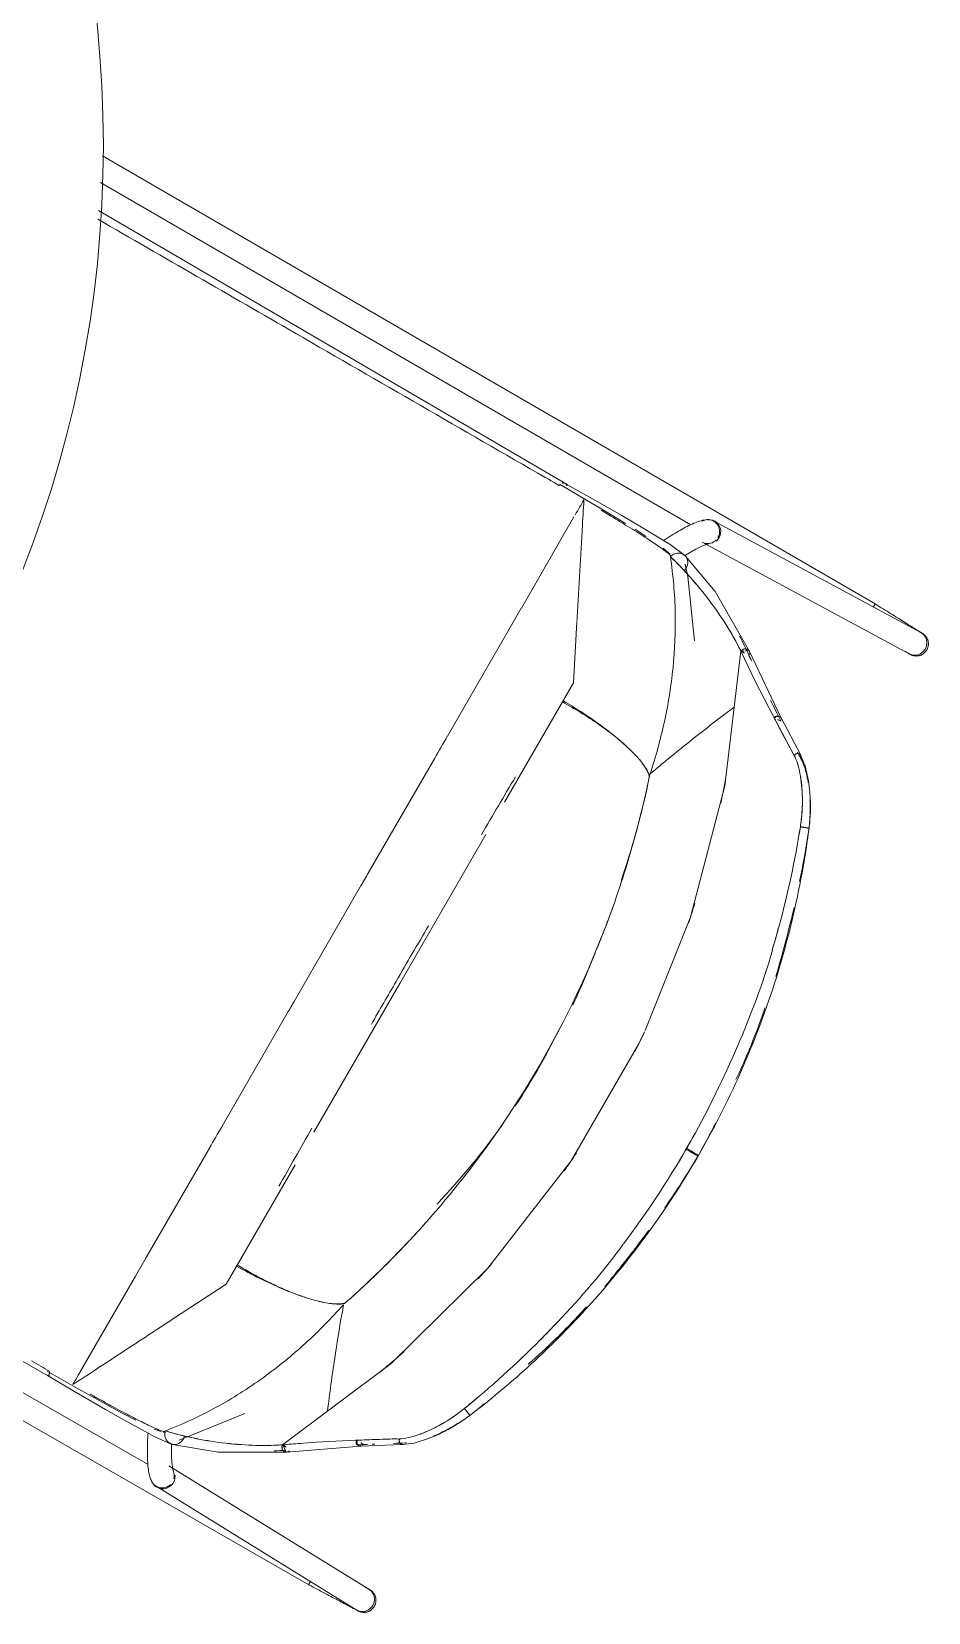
# Model space of a CAD drawing. Header units: millimetres. Extents: x 155927 to 317870, y -36033 to 97293.
# Drawn here: x 193770 to 194177, y 30004 to 30723 of the extents above; entities that cross this region are included whole.
import ezdxf

# ---------------------------------------------------------------- set-up
doc = ezdxf.new("R2010")
doc.units = ezdxf.units.MM
doc.header["$MEASUREMENT"] = 0
doc.layers.add('I-FURN', color=8, linetype='CONTINUOUS', lineweight=9)

msp = doc.modelspace()

# ---------------------------------------------------------------- linework, layer by layer
at = {"layer": 'I-FURN'}
for p, q in [((194153.15, 30462.68), (193802.09, 30666.37)), ((193801.18, 30654.18), (194069.35, 30498.58)), ((194013.11, 30516.9), (193800.23, 30641.56)), ((194009.67, 30517.06), (194021.2, 30510.29)), ((194024.59, 30510.46), (194011.39, 30517.92)), ((194012.92, 30516.78), (194012.71, 30516.54)), ((194013.01, 30516.42), (194013.11, 30516.71)), ((194013.13, 30516.87), (194013.06, 30516.9)), ((194021.2, 30510.29), (194032.26, 30503.73)), ((194037.94, 30502.82), (194024.59, 30510.46)), ((194028.53, 30505.33), (194032.57, 30502.81)), ((193992.33, 30460.77), (194016.25, 30502.2)), ((194032.26, 30503.73), (194039.64, 30499.27)), ((194032.57, 30502.81), (194032.69, 30502.74)), ((194046.2, 30497.99), (194037.94, 30502.82)), ((194055.69, 30492.27), (194046.2, 30497.99)), ((194066.96, 30497.55), (194066.18, 30497.13)), ((194067.72, 30497.94), (194066.96, 30497.55)), ((194068.47, 30498.32), (194067.72, 30497.94)), ((194069.21, 30498.67), (194068.47, 30498.32)), ((194069.92, 30499), (194069.21, 30498.67)), ((194070.62, 30499.31), (194069.92, 30499)), ((194071.31, 30499.59), (194070.62, 30499.31)), ((194071.99, 30499.86), (194071.31, 30499.59)), ((194072.65, 30500.1), (194071.99, 30499.86)), ((194073.3, 30500.32), (194072.65, 30500.1)), ((194073.96, 30500.51), (194073.3, 30500.32)), ((194074.61, 30500.68), (194073.96, 30500.51)), ((194075.27, 30500.82), (194074.61, 30500.68)), ((194075.96, 30500.92), (194075.27, 30500.82)), ((194076.68, 30500.99), (194075.96, 30500.92)), ((194077.45, 30501), (194076.68, 30500.99)), ((194078.31, 30500.94), (194077.45, 30501)), ((194173.81, 30449.7), (194079.67, 30500.38)), ((194043.97, 30496.6), (194049.05, 30493.4)), ((194059.87, 30489.65), (194055.69, 30492.27)), ((194057.66, 30491.94), (194056.76, 30491.33)), ((194058.56, 30492.53), (194057.66, 30491.94)), ((194059.44, 30493.11), (194058.56, 30492.53)), ((194060.32, 30493.67), (194059.44, 30493.11)), ((194061.2, 30494.22), (194060.32, 30493.67)), ((194062.06, 30494.75), (194061.2, 30494.22)), ((194062.91, 30495.26), (194062.06, 30494.75)), ((194063.74, 30495.76), (194062.91, 30495.26)), ((194064.57, 30496.24), (194063.74, 30495.76)), ((194065.38, 30496.69), (194064.57, 30496.24)), ((194066.18, 30497.13), (194065.38, 30496.69)), ((194074.45, 30490.7), (194168.56, 30440.03)), ((194056.81, 30488.09), (194059.94, 30485.34)), ((194066.53, 30484.88), (194059.87, 30489.65)), ((194063.2, 30485.77), (194064.38, 30485.75)), ((194064.38, 30485.75), (194065.5, 30485.42)), ((194067.19, 30485), (194066.4, 30484.5)), ((194066.5, 30484.83), (194067.3, 30483.99)), ((194067.2, 30484.06), (194066.53, 30484.88)), ((194080.38, 30468.26), (194066.92, 30484.45)), ((194067.97, 30485.47), (194067.19, 30485)), ((194067.5, 30483.53), (194067.2, 30484.06)), ((194067.73, 30482.95), (194067.5, 30483.53)), ((194068.72, 30485.93), (194067.97, 30485.47)), ((194069.47, 30486.36), (194068.72, 30485.93)), ((194070.19, 30486.78), (194069.47, 30486.36)), ((194070.89, 30487.17), (194070.19, 30486.78)), ((194071.57, 30487.54), (194070.89, 30487.17)), ((194072.22, 30487.89), (194071.57, 30487.54)), ((194072.85, 30488.21), (194072.22, 30487.89)), ((194073.46, 30488.51), (194072.85, 30488.21)), ((194074.03, 30488.78), (194073.46, 30488.51)), ((194074.57, 30489.03), (194074.03, 30488.78)), ((194075.07, 30489.25), (194074.57, 30489.03)), ((194075.54, 30489.44), (194075.07, 30489.25)), ((194075.97, 30489.6), (194075.54, 30489.44)), ((194076.35, 30489.74), (194075.97, 30489.6)), ((194076.68, 30489.84), (194076.35, 30489.74)), ((194076.95, 30489.92), (194076.68, 30489.84)), ((194077.16, 30489.98), (194076.95, 30489.92)), ((194077.3, 30490), (194077.16, 30489.98)), ((194077.35, 30490.01), (194077.3, 30490)), ((194066.28, 30477.64), (194067.25, 30478.86)), ((194068.04, 30475.22), (194066.76, 30480.8)), ((194067.25, 30478.86), (194067.82, 30480.23)), ((194067.97, 30481.64), (194067.73, 30482.95)), ((194067.82, 30480.23), (194067.97, 30481.64)), ((194071.05, 30445.84), (194068.04, 30475.22)), ((194095.94, 30441.09), (194080.38, 30468.26)), ((194152.65, 30462), (194152.16, 30461.24)), ((194152.99, 30462.49), (194152.65, 30462)), ((194153.14, 30462.68), (194152.99, 30462.49)), ((194153.14, 30462.67), (194154.04, 30462.1)), ((194154.04, 30462.1), (194154.94, 30461.54)), ((194017.58, 30454.5), (194015.99, 30426.83)), ((194154.94, 30461.54), (194155.84, 30460.98)), ((194155.84, 30460.98), (194156.72, 30460.42)), ((194156.72, 30460.42), (194157.61, 30459.87)), ((194157.61, 30459.87), (194158.48, 30459.32)), ((194158.48, 30459.32), (194159.34, 30458.78)), ((194159.34, 30458.78), (194160.19, 30458.25)), ((194160.19, 30458.25), (194161.03, 30457.73)), ((194161.03, 30457.73), (194161.85, 30457.21)), ((194161.85, 30457.21), (194162.66, 30456.71)), ((194162.66, 30456.71), (194163.45, 30456.21)), ((194163.45, 30456.21), (194164.22, 30455.73)), ((194164.22, 30455.73), (194164.97, 30455.25)), ((194164.97, 30455.25), (194165.7, 30454.8)), ((194165.7, 30454.8), (194166.41, 30454.35)), ((193958.71, 30402.54), (193987.38, 30452.2)), ((194166.41, 30454.35), (194167.1, 30453.92)), ((194167.1, 30453.92), (194167.76, 30453.5)), ((194167.76, 30453.5), (194168.4, 30453.1)), ((194168.4, 30453.1), (194169.01, 30452.72)), ((194169.01, 30452.72), (194169.6, 30452.35)), ((194169.6, 30452.35), (194170.15, 30452)), ((194170.15, 30452), (194170.68, 30451.67)), ((194170.68, 30451.67), (194171.18, 30451.36)), ((194171.18, 30451.36), (194171.65, 30451.07)), ((194171.65, 30451.07), (194172.08, 30450.8)), ((194172.08, 30450.8), (194172.49, 30450.54)), ((194172.49, 30450.54), (194172.86, 30450.31)), ((194172.86, 30450.31), (194173.2, 30450.1)), ((194173.2, 30450.1), (194173.5, 30449.91)), ((194173.5, 30449.91), (194173.77, 30449.74)), ((194173.77, 30449.74), (194174, 30449.59)), ((194173.95, 30449.62), (194175.06, 30448.76)), ((194174, 30449.59), (194174.2, 30449.46)), ((194174.22, 30449.46), (194174.1, 30449.53)), ((194174.2, 30449.46), (194174.37, 30449.36)), ((194174.38, 30449.35), (194174.22, 30449.46)), ((194174.37, 30449.36), (194174.5, 30449.28)), ((194174.51, 30449.28), (194174.38, 30449.35)), ((194174.5, 30449.28), (194174.59, 30449.22)), ((194174.6, 30449.22), (194174.51, 30449.28)), ((194174.59, 30449.22), (194174.65, 30449.19)), ((194174.65, 30449.18), (194174.6, 30449.22)), ((194174.65, 30449.19), (194174.67, 30449.17)), ((194174.67, 30449.17), (194174.65, 30449.18)), ((194174.67, 30449.17), (194174.85, 30449.05)), ((194174.85, 30449.05), (194175.03, 30448.92)), ((194175.03, 30448.92), (194175.21, 30448.79)), ((194175.06, 30448.76), (194175.9, 30447.64)), ((194175.21, 30448.79), (194175.37, 30448.65)), ((194175.37, 30448.65), (194175.54, 30448.5)), ((194175.54, 30448.5), (194175.69, 30448.35)), ((194175.69, 30448.35), (194175.84, 30448.18)), ((194175.84, 30448.18), (194175.99, 30448.02)), ((194175.9, 30447.64), (194176.42, 30446.33)), ((194175.99, 30448.02), (194176.12, 30447.85)), ((194176.12, 30447.85), (194176.25, 30447.67)), ((194176.25, 30447.67), (194176.38, 30447.48)), ((194176.38, 30447.48), (194176.49, 30447.3)), ((194176.49, 30447.3), (194176.6, 30447.11)), ((194084.73, 30379.99), (194092.01, 30441.2)), ((194092.01, 30441.2), (194098.75, 30427.34)), ((194092.13, 30441.14), (194092.39, 30441.55)), ((194093.56, 30441.27), (194092.13, 30441.14)), ((194092.13, 30441.14), (194093.71, 30440.35)), ((194092.13, 30441.14), (194093.72, 30440.29)), ((194093.71, 30440.35), (194092.13, 30441.14)), ((194092.13, 30441.14), (194093.72, 30440.29)), ((194092.39, 30441.55), (194092.74, 30441.89)), ((194092.74, 30441.89), (194093.15, 30442.14)), ((194093.15, 30442.14), (194093.61, 30442.29)), ((194093.61, 30442.29), (194094.09, 30442.33)), ((194095.73, 30441.45), (194093.98, 30441.3)), ((194094.09, 30442.33), (194094.57, 30442.27)), ((194094.57, 30442.27), (194095.01, 30442.09)), ((194095.01, 30442.09), (194095.4, 30441.81)), ((194095.4, 30441.81), (194095.73, 30441.45)), ((194110.41, 30410.74), (194095.94, 30441.09)), ((194167.04, 30440.97), (194166.67, 30441.2)), ((194167.38, 30440.76), (194167.04, 30440.97)), ((194167.68, 30440.57), (194167.38, 30440.76)), ((194167.95, 30440.41), (194167.68, 30440.57)), ((194168.18, 30440.26), (194167.95, 30440.41)), ((194168.38, 30440.14), (194168.18, 30440.26)), ((194168.26, 30440.21), (194168.44, 30440.09)), ((194168.54, 30440.03), (194168.38, 30440.14)), ((194169.71, 30439.58), (194168.42, 30440.11)), ((194168.44, 30440.09), (194168.59, 30440)), ((194168.66, 30439.96), (194168.54, 30440.03)), ((194173.82, 30440.16), (194172.51, 30439.6)), ((194174.95, 30441.04), (194173.82, 30440.16)), ((194175.05, 30440.12), (194174.87, 30439.99)), ((194175.82, 30442.18), (194174.95, 30441.04)), ((194175.23, 30440.25), (194175.05, 30440.12)), ((194175.39, 30440.39), (194175.23, 30440.25)), ((194175.55, 30440.54), (194175.39, 30440.39)), ((194175.71, 30440.7), (194175.55, 30440.54)), ((194175.86, 30440.86), (194175.71, 30440.7)), ((194176.38, 30443.5), (194175.82, 30442.18)), ((194176, 30441.03), (194175.86, 30440.86)), ((194176.14, 30441.2), (194176, 30441.03)), ((194176.27, 30441.38), (194176.14, 30441.2)), ((194176.39, 30441.56), (194176.27, 30441.38)), ((194176.58, 30444.91), (194176.38, 30443.5)), ((194176.5, 30441.75), (194176.39, 30441.56)), ((194176.42, 30446.33), (194176.58, 30444.91)), ((194176.55, 30441.83), (194176.5, 30441.75)), ((194176.65, 30442.03), (194176.55, 30441.83)), ((194176.6, 30447.11), (194176.7, 30446.91)), ((194176.75, 30442.22), (194176.65, 30442.03)), ((194176.7, 30446.91), (194176.79, 30446.71)), ((194176.84, 30442.43), (194176.75, 30442.22)), ((194176.79, 30446.71), (194176.87, 30446.51)), ((194176.92, 30442.63), (194176.84, 30442.43)), ((194176.87, 30446.51), (194176.95, 30446.3)), ((194176.99, 30442.84), (194176.92, 30442.63)), ((194176.95, 30446.3), (194177.02, 30446.09)), ((194177.05, 30443.05), (194176.99, 30442.84)), ((194177.02, 30446.09), (194177.08, 30445.88)), ((194177.1, 30443.26), (194177.05, 30443.05)), ((194177.08, 30445.88), (194177.13, 30445.66)), ((194177.15, 30443.48), (194177.1, 30443.26)), ((194177.13, 30445.66), (194177.17, 30445.45)), ((194177.19, 30443.7), (194177.15, 30443.48)), ((194177.17, 30445.45), (194177.2, 30445.23)), ((194177.22, 30443.91), (194177.19, 30443.7)), ((194177.2, 30445.23), (194177.23, 30445.01)), ((194177.23, 30444.13), (194177.22, 30443.91)), ((194177.23, 30445.01), (194177.24, 30444.79)), ((194177.25, 30444.35), (194177.23, 30444.13)), ((194177.24, 30444.79), (194177.25, 30444.57)), ((194177.25, 30444.57), (194177.25, 30444.35)), ((194096.45, 30437.52), (194095.64, 30439.27)), ((194168.59, 30440), (194168.7, 30439.93)), ((194168.75, 30439.9), (194168.66, 30439.96)), ((194168.7, 30439.93), (194168.78, 30439.88)), ((194168.81, 30439.86), (194168.75, 30439.9)), ((194168.78, 30439.88), (194168.82, 30439.86)), ((194168.83, 30439.85), (194168.81, 30439.86)), ((194168.82, 30439.86), (194168.83, 30439.85)), ((194168.85, 30439.84), (194168.83, 30439.85)), ((194169.04, 30439.73), (194168.85, 30439.84)), ((194169.23, 30439.62), (194169.04, 30439.73)), ((194169.43, 30439.53), (194169.23, 30439.62)), ((194169.63, 30439.44), (194169.43, 30439.53)), ((194169.83, 30439.36), (194169.63, 30439.44)), ((194171.11, 30439.41), (194169.71, 30439.58)), ((194170.04, 30439.28), (194169.83, 30439.36)), ((194170.25, 30439.22), (194170.04, 30439.28)), ((194170.46, 30439.17), (194170.25, 30439.22)), ((194170.68, 30439.12), (194170.46, 30439.17)), ((194170.9, 30439.08), (194170.68, 30439.12)), ((194171.11, 30439.05), (194170.9, 30439.08)), ((194172.51, 30439.6), (194171.11, 30439.41)), ((194171.33, 30439.03), (194171.11, 30439.05)), ((194171.55, 30439.02), (194171.33, 30439.03)), ((194171.77, 30439.01), (194171.55, 30439.02)), ((194171.99, 30439.02), (194171.77, 30439.01)), ((194172.21, 30439.03), (194171.99, 30439.02)), ((194172.43, 30439.06), (194172.21, 30439.03)), ((194172.65, 30439.09), (194172.43, 30439.06)), ((194172.86, 30439.13), (194172.65, 30439.09)), ((194173.08, 30439.18), (194172.86, 30439.13)), ((194173.29, 30439.23), (194173.08, 30439.18)), ((194173.5, 30439.3), (194173.29, 30439.23)), ((194173.71, 30439.37), (194173.5, 30439.3)), ((194173.91, 30439.46), (194173.71, 30439.37)), ((194174.11, 30439.55), (194173.91, 30439.46)), ((194174.31, 30439.65), (194174.11, 30439.55)), ((194174.5, 30439.75), (194174.31, 30439.65)), ((194174.69, 30439.87), (194174.5, 30439.75)), ((194174.87, 30439.99), (194174.69, 30439.87)), ((194015.99, 30426.83), (193984.65, 30372.54)), ((194098.75, 30427.34), (194106.89, 30411.46)), ((194110.25, 30409.59), (194105.76, 30418.37)), ((194106.89, 30411.46), (194116.3, 30393.75)), ((194107.51, 30411.17), (194107.87, 30411.45)), ((194107.95, 30411.31), (194107.58, 30411.04)), ((194107.87, 30411.45), (194108.29, 30411.63)), ((194108.36, 30411.5), (194107.95, 30411.31)), ((194108.29, 30411.63), (194108.73, 30411.72)), ((194108.8, 30411.58), (194108.36, 30411.5)), ((194108.73, 30411.72), (194109.17, 30411.7)), ((194109.25, 30411.56), (194108.8, 30411.58)), ((194109.17, 30411.7), (194109.59, 30411.58)), ((194109.66, 30411.45), (194109.25, 30411.56)), ((194109.94, 30411.37), (194110.22, 30411.07)), ((194107.22, 30410.83), (194107.51, 30411.17)), ((194107.58, 30411.04), (194107.29, 30410.69)), ((194110.31, 30409.48), (194108.73, 30410.17)), ((194108.83, 30410.02), (194110.38, 30409.34)), ((194110.3, 30410.93), (194110.02, 30411.23)), ((194110.22, 30411.07), (194110.41, 30410.71)), ((194110.48, 30410.57), (194110.3, 30410.93)), ((194119.26, 30393.95), (194110.33, 30410.9)), ((194110.41, 30410.71), (194110.48, 30410.31)), ((194110.56, 30410.17), (194110.48, 30410.57)), ((193922.91, 30340.55), (193952.96, 30392.58)), ((194116.56, 30394.08), (194116.3, 30393.73)), ((194116.9, 30394.36), (194116.56, 30394.08)), ((194117.3, 30394.57), (194116.9, 30394.36)), ((194117.73, 30394.67), (194117.3, 30394.57)), ((194118.16, 30394.67), (194117.73, 30394.67)), ((194119.59, 30391.85), (194117.77, 30395.26)), ((194118.91, 30394.37), (194118.56, 30394.57)), ((194119.18, 30394.09), (194118.91, 30394.37)), ((194119.35, 30393.74), (194119.18, 30394.09)), ((194119.19, 30392.57), (194119.36, 30392.95)), ((194121.31, 30389.07), (194119.22, 30394.02)), ((194119.41, 30393.35), (194119.35, 30393.74)), ((194119.36, 30392.95), (194119.41, 30393.35)), ((194122.84, 30382.31), (194121.31, 30389.07)), ((194069.25, 30320.25), (194084.73, 30379.99)), ((194123.45, 30377.19), (194122.84, 30382.31)), ((194123.7, 30371.72), (194123.45, 30377.19)), ((194123.55, 30366.24), (194123.7, 30371.72)), ((194119.42, 30361.33), (194119.2, 30361.36)), ((194119.74, 30361.28), (194119.42, 30361.33)), ((194120.14, 30361.22), (194119.74, 30361.28)), ((194120.6, 30361.15), (194120.14, 30361.22)), ((194121.08, 30361.08), (194120.6, 30361.15)), ((194121.57, 30361.01), (194121.08, 30361.08)), ((194122.02, 30360.94), (194121.57, 30361.01)), ((193976.19, 30357.89), (193937.11, 30290.21)), ((194122.41, 30360.88), (194122.02, 30360.94)), ((194122.73, 30360.83), (194122.41, 30360.88)), ((194122.94, 30360.8), (194122.73, 30360.83)), ((194123.04, 30360.78), (194122.94, 30360.8)), ((193889.75, 30283.11), (193919.79, 30335.13)), ((194048.57, 30268.75), (194069.25, 30320.25)), ((193937.11, 30290.21), (193898.04, 30222.53)), ((193856.36, 30225.27), (193886.46, 30277.4)), ((194045.85, 30263.1), (194048.3, 30268.17)), ((194014.96, 30209.6), (194045.85, 30263.1)), ((193777.54, 30111.76), (193565.62, 30232.38)), ((193822.78, 30071.5), (193553.94, 30225.95)), ((193543.84, 30219.06), (193895.77, 30016.88)), ((193821.95, 30165.67), (193850.66, 30215.4)), ((194067.56, 30214.63), (194067.29, 30214.79)), ((194067.52, 30215.18), (194067.79, 30215.02)), ((194067.99, 30214.38), (194067.56, 30214.63)), ((194067.79, 30215.02), (194068.22, 30214.78)), ((194068.55, 30214.06), (194067.99, 30214.38)), ((194068.22, 30214.78), (194068.78, 30214.45)), ((194069.2, 30213.68), (194068.55, 30214.06)), ((194068.78, 30214.45), (194069.43, 30214.08)), ((194069.9, 30213.28), (194069.2, 30213.68)), ((194069.43, 30214.08), (194070.13, 30213.68)), ((194070.59, 30212.88), (194069.9, 30213.28)), ((194070.13, 30213.68), (194070.82, 30213.27)), ((194071.24, 30212.5), (194070.59, 30212.88)), ((194070.82, 30213.27), (194071.47, 30212.9)), ((194071.8, 30212.18), (194071.24, 30212.5)), ((194071.47, 30212.9), (194072.03, 30212.58)), ((194072.23, 30211.93), (194071.8, 30212.18)), ((194072.03, 30212.58), (194072.46, 30212.33)), ((194072.5, 30211.78), (194072.23, 30211.93)), ((194072.46, 30212.33), (194072.73, 30212.17)), ((194072.59, 30211.72), (194072.5, 30211.78)), ((194072.73, 30212.17), (194072.82, 30212.12)), ((193889.55, 30207.83), (193858.23, 30153.58)), ((193977.17, 30160.75), (194014.96, 30209.6)), ((193933.17, 30117.47), (193977.17, 30160.75)), ((193792.08, 30113.93), (193817.03, 30157.15)), ((193858.23, 30153.58), (193834.35, 30137.91)), ((193883.79, 30080.57), (193933.17, 30117.47)), ((193788.57, 30107.34), (193776.93, 30113.95)), ((193790.1, 30104.32), (193777.05, 30112.02)), ((193777.55, 30111.98), (193777.52, 30111.8)), ((193777.52, 30111.8), (193777.58, 30111.76)), ((193777.66, 30112.29), (193777.55, 30111.98)), ((193777.58, 30111.76), (193777.71, 30111.86)), ((193777.84, 30112.7), (193777.66, 30112.29)), ((193777.71, 30111.86), (193777.91, 30112.09)), ((193778.09, 30113.19), (193777.84, 30112.7)), ((193799.77, 30101.05), (193788.57, 30107.34)), ((193803.4, 30096.58), (193790.1, 30104.32)), ((193800.85, 30101.17), (193796.52, 30103.48)), ((193810.14, 30095.36), (193799.77, 30101.05)), ((193811.71, 30091.85), (193803.4, 30096.58)), ((193817.15, 30091.65), (193810.14, 30095.36)), ((193966.47, 30097.03), (193966.54, 30096.94)), ((193966.54, 30096.94), (193966.68, 30096.76)), ((193966.68, 30096.76), (193966.88, 30096.51)), ((193966.88, 30096.51), (193967.13, 30096.19)), ((193967.13, 30096.19), (193967.42, 30095.83)), ((193967.42, 30095.83), (193967.72, 30095.45)), ((193967.72, 30095.45), (193968.02, 30095.06)), ((193821.41, 30086.49), (193811.71, 30091.85)), ((193836.86, 30082.63), (193866.73, 30094.72)), ((193964.49, 30090.73), (193959.82, 30087.87)), ((193968.02, 30095.06), (193968.31, 30094.71)), ((193968.31, 30094.71), (193968.56, 30094.4)), ((193968.56, 30094.4), (193968.76, 30094.15)), ((193968.76, 30094.15), (193968.89, 30093.98)), ((193968.89, 30093.98), (193968.96, 30093.9)), ((193825.77, 30084.17), (193821.41, 30086.49)), ((193822.47, 30080.74), (193822.51, 30081.77)), ((193822.51, 30081.77), (193822.56, 30082.81)), ((193822.56, 30082.81), (193822.62, 30083.87)), ((193822.62, 30083.87), (193822.68, 30084.94)), ((193822.68, 30084.94), (193822.76, 30086.02)), ((193828.52, 30086.51), (193825.59, 30087.61)), ((193833.23, 30080.79), (193825.77, 30084.17)), ((193830.46, 30086.27), (193829.54, 30086.27)), ((193831.4, 30082.22), (193830.79, 30083.23)), ((193832.25, 30081.41), (193831.4, 30082.22)), ((193834.38, 30080.57), (193833.26, 30080.84)), ((193833.46, 30080.16), (193833.49, 30081.09)), ((193836.75, 30081.17), (193835.51, 30080.72)), ((193837.9, 30082), (193836.75, 30081.17)), ((193838.81, 30083.18), (193837.9, 30082)), ((193839.37, 30084.62), (193838.81, 30083.18)), ((193883.79, 30080.57), (193899.17, 30081.66)), ((193899.17, 30081.66), (193917, 30082.55)), ((193917, 30082.55), (193923.35, 30082.8)), ((193917.71, 30082.16), (193917.65, 30081.71)), ((193917.65, 30081.71), (193917.7, 30081.26)), ((193917.7, 30081.26), (193917.85, 30080.83)), ((193917.86, 30082.58), (193917.71, 30082.16)), ((193917.85, 30080.83), (193918.08, 30080.46)), ((193920.57, 30080.59), (193919.37, 30081.47)), ((193925.84, 30080.82), (193924.63, 30080.77)), ((193930.43, 30083.05), (193937.04, 30083.26)), ((193940.29, 30081.36), (193934.15, 30081.14)), ((193943.6, 30081.26), (193938.26, 30080.59)), ((193950.22, 30083.31), (193943.6, 30081.26)), ((193954.95, 30085.34), (193950.22, 30083.31)), ((193959.82, 30087.87), (193954.95, 30085.34)), ((193822.42, 30078.74), (193822.44, 30079.73)), ((193822.42, 30077.76), (193822.42, 30078.74)), ((193822.42, 30076.81), (193822.42, 30077.76)), ((193822.43, 30075.88), (193822.42, 30076.81)), ((193822.44, 30074.97), (193822.43, 30075.88)), ((193822.44, 30079.73), (193822.47, 30080.74)), ((193822.47, 30074.09), (193822.44, 30074.97)), ((193822.51, 30073.23), (193822.47, 30074.09)), ((193834.27, 30080.62), (193833.23, 30080.79)), ((193833.41, 30077.51), (193833.42, 30078.37)), ((193833.42, 30076.68), (193833.41, 30077.51)), ((193833.42, 30078.37), (193833.44, 30079.25)), ((193833.43, 30075.87), (193833.42, 30076.68)), ((193833.45, 30075.1), (193833.43, 30075.87)), ((193833.44, 30079.25), (193833.46, 30080.16)), ((193833.47, 30074.36), (193833.45, 30075.1)), ((193833.51, 30073.65), (193833.47, 30074.36)), ((193833.55, 30072.98), (193833.51, 30073.65)), ((193854.55, 30077.11), (193833.8, 30080.67)), ((193834.88, 30080.63), (193834.27, 30080.62)), ((193835.51, 30080.72), (193834.88, 30080.63)), ((193885.86, 30077.22), (193854.55, 30077.11)), ((193883.55, 30079.1), (193883.57, 30079.59)), ((193883.65, 30078.63), (193883.55, 30079.1)), ((193883.57, 30079.59), (193883.69, 30080.06)), ((193883.86, 30078.2), (193883.65, 30078.63)), ((193883.69, 30080.06), (193883.91, 30080.49)), ((193884.15, 30077.82), (193883.86, 30078.2)), ((193885.44, 30079.54), (193883.91, 30080.5)), ((193885.44, 30079.54), (193883.91, 30080.5)), ((193883.91, 30080.49), (193885.43, 30077.22)), ((193885.39, 30079.51), (193883.91, 30080.49)), ((193883.91, 30080.49), (193885.39, 30079.52)), ((193884.53, 30077.52), (193884.15, 30077.82)), ((193884.96, 30077.32), (193884.53, 30077.52)), ((193885.43, 30077.22), (193884.96, 30077.32)), ((193919.37, 30079.86), (193885.86, 30077.22)), ((193920.3, 30080.57), (193917.95, 30080.46)), ((193918.39, 30080.16), (193918.76, 30079.96)), ((193918.76, 30079.96), (193919.16, 30079.86)), ((193938.43, 30080.59), (193918.94, 30079.84)), ((193919.16, 30079.86), (193919.56, 30079.88)), ((193919.56, 30079.88), (193919.95, 30080.02)), ((193922.26, 30080.66), (193920.3, 30080.57)), ((193822.57, 30072.39), (193822.51, 30073.23)), ((193822.63, 30071.58), (193822.57, 30072.39)), ((193822.7, 30070.79), (193822.63, 30071.58)), ((193822.78, 30070.03), (193822.7, 30070.79)), ((193822.88, 30069.29), (193822.78, 30070.03)), ((193822.99, 30068.58), (193822.88, 30069.29)), ((193823.11, 30067.88), (193822.99, 30068.58)), ((193823.25, 30067.21), (193823.11, 30067.88)), ((193823.41, 30066.55), (193823.25, 30067.21)), ((193823.59, 30065.9), (193823.41, 30066.55)), ((193923.08, 30014.86), (193832.15, 30071.02)), ((193833.6, 30072.35), (193833.55, 30072.98)), ((193833.66, 30071.76), (193833.6, 30072.35)), ((193833.72, 30071.21), (193833.66, 30071.76)), ((193833.79, 30070.71), (193833.72, 30071.21)), ((193833.86, 30070.26), (193833.79, 30070.71)), ((193833.93, 30069.86), (193833.86, 30070.26)), ((193834, 30069.52), (193833.93, 30069.86)), ((193834.07, 30069.24), (193834, 30069.52)), ((193834.13, 30069.03), (193834.07, 30069.24)), ((193834.18, 30068.9), (193834.13, 30069.03)), ((193834.2, 30068.86), (193834.18, 30068.9)), ((193823.8, 30065.25), (193823.59, 30065.9)), ((193824.05, 30064.61), (193823.8, 30065.25)), ((193824.35, 30063.95), (193824.05, 30064.61)), ((193824.73, 30063.27), (193824.35, 30063.95)), ((193825.21, 30062.57), (193824.73, 30063.27)), ((193826.37, 30061.66), (193917.34, 30005.48)), ((193895.84, 30017.11), (193895.76, 30016.89)), ((193895.84, 30016.85), (193895.77, 30016.89)), ((193896.1, 30017.65), (193895.84, 30017.11)), ((193896.79, 30016.35), (193895.84, 30016.85)), ((193896.52, 30018.46), (193896.1, 30017.65)), ((193897.72, 30015.85), (193896.79, 30016.35)), ((193898.65, 30015.36), (193897.72, 30015.85)), ((193899.58, 30014.87), (193898.65, 30015.36)), ((193900.5, 30014.38), (193899.58, 30014.87)), ((193901.41, 30013.9), (193900.5, 30014.38)), ((193902.3, 30013.43), (193901.41, 30013.9)), ((193903.19, 30012.96), (193902.3, 30013.43)), ((193904.06, 30012.5), (193903.19, 30012.96)), ((193904.92, 30012.04), (193904.06, 30012.5)), ((193905.76, 30011.6), (193904.92, 30012.04)), ((193906.58, 30011.16), (193905.76, 30011.6)), ((193907.39, 30010.74), (193906.58, 30011.16)), ((193908.17, 30010.32), (193907.39, 30010.74)), ((193908.93, 30009.92), (193908.17, 30010.32)), ((193909.67, 30009.53), (193908.93, 30009.92)), ((193910.38, 30009.15), (193909.67, 30009.53)), ((193911.07, 30008.78), (193910.38, 30009.15)), ((193921.17, 30015.88), (193921.55, 30015.68)), ((193921.55, 30015.68), (193921.89, 30015.5)), ((193921.89, 30015.5), (193922.2, 30015.33)), ((193922.2, 30015.33), (193922.48, 30015.19)), ((193922.48, 30015.19), (193922.72, 30015.06)), ((193922.72, 30015.06), (193922.92, 30014.95)), ((193922.9, 30014.96), (193922.78, 30015.03)), ((193923.07, 30014.87), (193922.9, 30014.96)), ((193922.92, 30014.95), (193923.09, 30014.87)), ((193922.94, 30014.94), (193924.05, 30014.08)), ((193923.2, 30014.8), (193923.07, 30014.87)), ((193923.09, 30014.87), (193923.21, 30014.8)), ((193923.3, 30014.75), (193923.2, 30014.8)), ((193923.21, 30014.8), (193923.3, 30014.75)), ((193923.3, 30014.75), (193923.36, 30014.72)), ((193923.35, 30014.72), (193923.3, 30014.75)), ((193923.37, 30014.71), (193923.35, 30014.72)), ((193923.36, 30014.72), (193923.37, 30014.71)), ((193923.37, 30014.71), (193923.56, 30014.61)), ((193923.56, 30014.61), (193923.75, 30014.49)), ((193923.75, 30014.49), (193923.94, 30014.37)), ((193923.94, 30014.37), (193924.11, 30014.24)), ((193924.05, 30014.08), (193924.9, 30012.96)), ((193924.11, 30014.24), (193924.29, 30014.11)), ((193924.29, 30014.11), (193924.45, 30013.96)), ((193924.45, 30013.96), (193924.61, 30013.81)), ((193924.61, 30013.81), (193924.77, 30013.66)), ((193924.77, 30013.66), (193924.92, 30013.5)), ((193924.9, 30012.96), (193925.43, 30011.65)), ((193924.92, 30013.5), (193925.06, 30013.33)), ((193925.06, 30013.33), (193925.2, 30013.15)), ((193925.2, 30013.15), (193925.33, 30012.98)), ((193925.33, 30012.98), (193925.45, 30012.79)), ((193925.6, 30010.24), (193925.41, 30008.82)), ((193925.43, 30011.65), (193925.6, 30010.24)), ((193925.45, 30012.79), (193925.56, 30012.6)), ((193925.56, 30012.6), (193925.67, 30012.41)), ((193925.67, 30012.41), (193925.76, 30012.21)), ((193925.76, 30012.21), (193925.86, 30012.01)), ((193925.86, 30012.01), (193925.94, 30011.81)), ((193925.94, 30011.81), (193926.01, 30011.6)), ((193926.01, 30011.6), (193926.08, 30011.39)), ((193926.08, 30011.39), (193926.13, 30011.18)), ((193926.13, 30011.18), (193926.18, 30010.97)), ((193926.18, 30010.97), (193926.22, 30010.75)), ((193926.23, 30009), (193926.19, 30008.78)), ((193926.22, 30010.75), (193926.26, 30010.53)), ((193926.26, 30009.22), (193926.23, 30009)), ((193926.26, 30010.53), (193926.28, 30010.31)), ((193926.28, 30009.43), (193926.26, 30009.22)), ((193926.28, 30010.31), (193926.29, 30010.09)), ((193926.29, 30009.65), (193926.28, 30009.43)), ((193926.29, 30010.09), (193926.3, 30009.87)), ((193926.3, 30009.87), (193926.29, 30009.65)), ((193911.74, 30008.43), (193911.07, 30008.78)), ((193912.37, 30008.09), (193911.74, 30008.43)), ((193912.98, 30007.77), (193912.37, 30008.09)), ((193913.56, 30007.47), (193912.98, 30007.77)), ((193914.1, 30007.18), (193913.56, 30007.47)), ((193914.62, 30006.9), (193914.1, 30007.18)), ((193915.11, 30006.64), (193914.62, 30006.9)), ((193915.56, 30006.41), (193915.11, 30006.64)), ((193915.98, 30006.18), (193915.56, 30006.41)), ((193916.36, 30005.98), (193915.98, 30006.18)), ((193916.71, 30005.79), (193916.36, 30005.98)), ((193917.03, 30005.63), (193916.71, 30005.79)), ((193917.3, 30005.48), (193917.03, 30005.63)), ((193917.55, 30005.35), (193917.3, 30005.48)), ((193918.77, 30004.86), (193917.48, 30005.39)), ((193917.75, 30005.24), (193917.55, 30005.35)), ((193917.63, 30005.31), (193917.82, 30005.2)), ((193917.92, 30005.15), (193917.75, 30005.24)), ((193917.82, 30005.2), (193917.98, 30005.12)), ((193918.05, 30005.08), (193917.92, 30005.15)), ((193917.98, 30005.12), (193918.1, 30005.06)), ((193918.15, 30005.03), (193918.05, 30005.08)), ((193918.1, 30005.06), (193918.17, 30005.02)), ((193918.2, 30005), (193918.15, 30005.03)), ((193918.17, 30005.02), (193918.22, 30005)), ((193918.22, 30004.99), (193918.2, 30005)), ((193918.22, 30005), (193918.22, 30004.99)), ((193918.31, 30004.95), (193918.22, 30004.99)), ((193918.5, 30004.85), (193918.31, 30004.95)), ((193918.71, 30004.77), (193918.5, 30004.85)), ((193918.91, 30004.69), (193918.71, 30004.77)), ((193920.17, 30004.7), (193918.77, 30004.86)), ((193919.12, 30004.62), (193918.91, 30004.69)), ((193919.33, 30004.55), (193919.12, 30004.62)), ((193919.54, 30004.5), (193919.33, 30004.55)), ((193919.76, 30004.45), (193919.54, 30004.5)), ((193919.97, 30004.42), (193919.76, 30004.45)), ((193920.19, 30004.39), (193919.97, 30004.42)), ((193921.56, 30004.9), (193920.17, 30004.7)), ((193920.41, 30004.37), (193920.19, 30004.39)), ((193920.63, 30004.36), (193920.41, 30004.37)), ((193920.85, 30004.35), (193920.63, 30004.36)), ((193921.07, 30004.36), (193920.85, 30004.35)), ((193921.29, 30004.38), (193921.07, 30004.36)), ((193921.51, 30004.4), (193921.29, 30004.38)), ((193921.73, 30004.43), (193921.51, 30004.4)), ((193922.87, 30005.46), (193921.56, 30004.9)), ((193921.94, 30004.47), (193921.73, 30004.43)), ((193922.16, 30004.52), (193921.94, 30004.47)), ((193922.37, 30004.58), (193922.16, 30004.52)), ((193922.58, 30004.65), (193922.37, 30004.58)), ((193922.79, 30004.73), (193922.58, 30004.65)), ((193922.99, 30004.81), (193922.79, 30004.73)), ((193923.99, 30006.35), (193922.87, 30005.46)), ((193923.19, 30004.9), (193922.99, 30004.81)), ((193923.39, 30005), (193923.19, 30004.9)), ((193923.58, 30005.11), (193923.39, 30005)), ((193923.76, 30005.22), (193923.58, 30005.11)), ((193923.95, 30005.35), (193923.76, 30005.22)), ((193924.13, 30005.48), (193923.95, 30005.35)), ((193924.86, 30007.49), (193923.99, 30006.35)), ((193924.3, 30005.61), (193924.13, 30005.48)), ((193924.46, 30005.76), (193924.3, 30005.61)), ((193924.63, 30005.91), (193924.46, 30005.76)), ((193924.78, 30006.06), (193924.63, 30005.91)), ((193924.93, 30006.22), (193924.78, 30006.06)), ((193925.41, 30008.82), (193924.86, 30007.49)), ((193925.07, 30006.39), (193924.93, 30006.22)), ((193925.21, 30006.57), (193925.07, 30006.39)), ((193925.33, 30006.74), (193925.21, 30006.57)), ((193925.45, 30006.93), (193925.33, 30006.74)), ((193925.57, 30007.12), (193925.45, 30006.93)), ((193925.58, 30007.14), (193925.57, 30007.12)), ((193925.68, 30007.33), (193925.58, 30007.14)), ((193925.78, 30007.53), (193925.68, 30007.33)), ((193925.87, 30007.73), (193925.78, 30007.53)), ((193925.95, 30007.93), (193925.87, 30007.73)), ((193926.02, 30008.14), (193925.95, 30007.93)), ((193926.09, 30008.35), (193926.02, 30008.14)), ((193926.14, 30008.57), (193926.09, 30008.35)), ((193926.19, 30008.78), (193926.14, 30008.57))]:
    msp.add_line(p, q, dxfattribs=at)
for start, end in [(0, 180), (180, 0)]:
    msp.add_arc((193277.44, 30671.07), 525, start, end, dxfattribs=at)
for centre, major_axis, ratio, start_param, end_param in [((194077.06, 30495.54), (-2.61, -4.84), 0.969889, 1.540149, 4.158143), ((194077.59, 30495.48), (-0.72, -5.45), 0.969753, 3.147699, 3.409499), ((194077.59, 30495.48), (-0.72, -5.45), 0.969753, 2.362301, 3.141593), ((194077.59, 30495.48), (-0.72, -5.45), 0.969753, 0.791505, 2.362301), ((194077.06, 30495.54), (-2.61, -4.84), 0.969889, 0.234165, 1.27835), ((193829.58, 30065.91), (4.37, 3.35), 0.969753, 3.920884, 5.75348), ((193829.26, 30066.34), (2.89, 4.68), 0.969889, 5.004836, 5.790234), ((193829.26, 30066.34), (2.89, 4.68), 0.969889, 2.386842, 4.481237), ((193829.58, 30065.91), (4.37, 3.35), 0.969753, 2.873687, 3.920884)]:
    msp.add_ellipse(centre, major_axis=major_axis, ratio=ratio, start_param=start_param, end_param=end_param, dxfattribs=at)
for points, knots in [([(194003.43, 30520.03), (193965.61, 30541.87), (193897.83, 30581), (193829.93, 30620.21), (193799.94, 30637.52)], [0.0344067, 0.0344067, 0.0344067, 0.0344067, 0.5, 0.8681068, 0.8681068, 0.8681068, 0.8681068]), ([(194010.86, 30517.64), (194010.95, 30517.73), (194011.22, 30517.95), (194011.48, 30517.96), (194011.51, 30517.64), (194011.42, 30517.36)], [-0.7, -0.7, -0.7, -0.7, -0.6, -0.4, -0.2, -0.2, -0.2, -0.2]), ([(194020.76, 30510), (194020.51, 30505.54), (194020.12, 30498.79), (194019.6, 30489.7), (194019.2, 30482.83), (194018.81, 30475.89), (194018.4, 30468.89), (194018, 30461.86), (194017.73, 30457.18), (194017.6, 30454.85)], [-0.999743, -0.999743, -0.999743, -0.999743, -0.8333333, -0.75, -0.6666667, -0.5833333, -0.5, -0.4166667, -0.3333333, -0.3333333, -0.3333333, -0.3333333]), ([(194060.18, 30484.19), (194060.28, 30484.3), (194060.11, 30484.68), (194059.08, 30485.65), (194057.66, 30486.79), (194055.7, 30488.21), (194053.17, 30489.96), (194050.19, 30491.93), (194045.54, 30494.92), (194040.19, 30498.27), (194034.21, 30501.9), (194031.15, 30503.76), (194029.58, 30504.7)], [-0.9696726, -0.9696726, -0.9696726, -0.9696726, -0.875, -0.8125, -0.75, -0.6875, -0.625, -0.5625, -0.5, -0.375, -0.3125, -0.25, -0.25, -0.25, -0.25]), ([(194060.03, 30484.12), (194063.11, 30481.21), (194069.1, 30475.02), (194077.74, 30464.59), (194084.36, 30455.03), (194087.94, 30448.94), (194089.15, 30446.78)], [0, 0, 0, 0, 0.25, 0.5, 0.75, 0.8847092, 0.8847092, 0.8847092, 0.8847092]), ([(194065.32, 30478.86), (194066.57, 30477.55), (194070.78, 30473.01), (194074.82, 30468.03), (194077.61, 30464.45)], [0.1451812, 0.1451812, 0.1451812, 0.1451812, 0.25, 0.4999898, 0.4999898, 0.4999898, 0.4999898]), ([(194077.61, 30464.45), (194080.35, 30460.82), (194085.57, 30453.29), (194090.05, 30445.27), (194092.13, 30441.14)], [0.5, 0.5, 0.5, 0.5, 0.75, 0.9999821, 0.9999821, 0.9999821, 0.9999821]), ([(194092.12, 30441.14), (194092.22, 30441.3), (194092.44, 30441.6), (194092.89, 30441.95), (194093.4, 30442.18), (194094.15, 30442.31), (194095.08, 30442.13), (194095.76, 30441.51), (194096.05, 30440.86), (194096.12, 30440.33), (194096.08, 30439.97), (194096.03, 30439.79)], [-1, -1, -1, -1, -0.9166667, -0.8333333, -0.75, -0.6666667, -0.5, -0.3333333, -0.25, -0.1666667, -0.0833333, -0.0833333, -0.0833333, -0.0833333]), ([(194096, 30439.73), (194096.09, 30440.03), (194096.13, 30440.49), (194095.96, 30441.07), (194095.81, 30441.33), (194095.73, 30441.45)], [-0.8, -0.8, -0.8, -0.8, -0.4, -0.2, 0, 0, 0, 0]), ([(194011.28, 30418.67), (194014.82, 30416.58), (194021.59, 30412.37), (194030.98, 30405.73), (194038.92, 30399.24), (194045.09, 30393.19), (194048.96, 30388.21), (194050.31, 30385.53), (194050.68, 30384.44)], [-1, -1, -1, -1, -0.8333333, -0.6666667, -0.5, -0.3333333, -0.1666667, -0.0332351, -0.0332351, -0.0332351, -0.0332351]), ([(194035.16, 30402.21), (194032.84, 30404.07), (194027.77, 30407.86), (194019.45, 30413.33), (194013.73, 30416.6), (194010.97, 30418.12)], [-0.4285714, -0.4285714, -0.4285714, -0.4285714, -0.2857143, -0.1428571, -0.0148421, -0.0148421, -0.0148421, -0.0148421]), ([(194054.1, 30388.16), (194059.29, 30392.49), (194070.73, 30401.8), (194082.52, 30410.91), (194088.97, 30415.78)], [-0.9105873, -0.9105873, -0.9105873, -0.9105873, -0.5, -0.0187537, -0.0187537, -0.0187537, -0.0187537]), ([(194107.22, 30410.83), (194108.64, 30408.12), (194111.56, 30402.56), (194114.68, 30396.73), (194116.29, 30393.75)], [0, 0, 0, 0, 0.5, 0.9990995, 0.9990995, 0.9990995, 0.9990995]), ([(194116.3, 30393.75), (194116.85, 30392.75), (194117.81, 30390.36), (194118.79, 30386.54), (194119.37, 30383.09), (194119.71, 30380.33), (194119.94, 30377.41), (194120.04, 30374.37), (194120.02, 30371.21), (194119.89, 30368.39), (194119.74, 30366.63), (194119.67, 30365.96)], [0, 0, 0, 0, 0.1666667, 0.3333333, 0.4166667, 0.5, 0.5833333, 0.6666667, 0.75, 0.8333333, 0.8844325, 0.8844325, 0.8844325, 0.8844325]), ([(194118.56, 30394.57), (194118.81, 30394.47), (194119.13, 30394.22), (194119.36, 30393.76), (194119.42, 30393.37), (194119.37, 30392.96), (194119.26, 30392.7), (194119.19, 30392.58)], [-0.5, -0.5, -0.5, -0.5, -0.3333333, -0.25, -0.1666667, -0.0833333, 0, 0, 0, 0]), ([(194122.67, 30381.42), (194122.54, 30382.19), (194122.25, 30383.81), (194121.71, 30386.12), (194120.86, 30389.04), (194120.14, 30390.84), (194119.59, 30391.85)], [0.594049, 0.594049, 0.594049, 0.594049, 0.6666667, 0.75, 0.8333333, 1, 1, 1, 1]), ([(193915.74, 30148.03), (193923.1, 30154.69), (193938.68, 30169.8), (193968.84, 30203.74), (194002.5, 30252.45), (194027.85, 30305.96), (194042.76, 30350.82), (194048.37, 30373.73), (194050.72, 30385.32)], [0.0198913, 0.0198913, 0.0198913, 0.0198913, 0.125, 0.25, 0.5, 0.75, 0.875, 1, 1, 1, 1]), ([(194050.48, 30383.86), (194050.36, 30384.66), (194049.81, 30386.39), (194048.61, 30388.44), (194047.83, 30389.55), (194047.82, 30389.57)], [-1, -1, -1, -1, -0.8928571, -0.7857143, -0.7840531, -0.7840531, -0.7840531, -0.7840531]), ([(194082.99, 30372.18), (194083.66, 30375.44), (194084.59, 30380.12), (194085.35, 30384.83), (194085.57, 30386.26)], [-0.11702564, -0.11702564, -0.11702564, -0.11702564, -0.09090909, -0.07954338, -0.07954338, -0.07954338, -0.07954338]), ([(194122.83, 30381.62), (194122.62, 30382.86), (194122.24, 30384.9), (194121.71, 30386.46), (194121.48, 30387.04)], [0.5492901, 0.5492901, 0.5492901, 0.5492901, 0.6666667, 0.7441692, 0.7441692, 0.7441692, 0.7441692]), ([(194122.85, 30359.2), (194123.13, 30361.43), (194123.45, 30364.78), (194123.57, 30369.13), (194123.54, 30371.69), (194123.49, 30373.16), (194123.47, 30373.6)], [0, 0, 0, 0, 0.1666667, 0.25, 0.3333333, 0.368513, 0.368513, 0.368513, 0.368513]), ([(194119.2, 30361.36), (194119.25, 30361.35), (194119.4, 30361.33), (194119.72, 30361.28), (194120.26, 30361.19), (194121.06, 30361.07), (194121.87, 30360.94), (194122.4, 30360.85), (194122.83, 30360.78), (194123, 30360.75), (194123.03, 30360.75)], [-0.9166667, -0.9166667, -0.9166667, -0.9166667, -0.8333333, -0.75, -0.6666667, -0.5, -0.3333333, -0.25, -0.1666667, 0, 0, 0, 0]), ([(193970.23, 30094.86), (193979.43, 30101.96), (193997.16, 30116.9), (194029.97, 30149.78), (194060.08, 30189.03), (194085.71, 30234.57), (194102.82, 30274.63), (194115.51, 30316.33), (194120.91, 30344.8), (194122.85, 30359.2)], [0, 0, 0, 0, 0.111111, 0.222222, 0.444444, 0.583333, 0.722222, 0.861111, 1, 1, 1, 1]), ([(194034.04, 30325.2), (194031.45, 30317.95), (194025.51, 30302.99), (194019.25, 30288), (194015.75, 30280.27)], [-0.7823925, -0.7823925, -0.7823925, -0.7823925, -0.7, -0.609839, -0.609839, -0.609839, -0.609839]), ([(194116.28, 30324.77), (194115.07, 30319.57), (194112.37, 30309.09), (194109.52, 30298.6), (194107.97, 30293.32)], [-0.7681843, -0.7681843, -0.7681843, -0.7681843, -0.6666667, -0.5624253, -0.5624253, -0.5624253, -0.5624253]), ([(193924.19, 30271.59), (193927.94, 30278.11), (193936.59, 30293.14), (193945.23, 30308), (193950.11, 30316.36)], [-0.5757065, -0.5757065, -0.5757065, -0.5757065, -0.5, -0.4016933, -0.4016933, -0.4016933, -0.4016933]), ([(194106.24, 30305.17), (194106.77, 30306.95), (194107.85, 30310.54), (194108.8, 30314.16), (194109.25, 30315.99)], [-0.36909277, -0.36909277, -0.36909277, -0.36909277, -0.33333333, -0.29717322, -0.29717322, -0.29717322, -0.29717322]), ([(193912.29, 30144.73), (193911.16, 30144.51), (193908.17, 30144.34), (193901.92, 30145.21), (193893.6, 30147.52), (193884.01, 30151.15), (193873.56, 30155.97), (193866.53, 30159.72), (193862.95, 30161.75)], [-0.9667206, -0.9667206, -0.9667206, -0.9667206, -0.8333333, -0.6666667, -0.5, -0.3333333, -0.1666667, 0, 0, 0, 0]), ([(193889.13, 30149.3), (193887.05, 30150.11), (193882.72, 30151.92), (193877.09, 30154.61), (193872.49, 30156.99), (193868.28, 30159.29), (193865.21, 30161.11), (193863.27, 30162.28)], [0.5714286, 0.5714286, 0.5714286, 0.5714286, 0.6785714, 0.7857143, 0.8392857, 0.8928571, 0.9851475, 0.9851475, 0.9851475, 0.9851475]), ([(193904.3, 30095.91), (193905.28, 30103.93), (193907.26, 30118.7), (193909.65, 30133.24), (193910.79, 30139.91)], [-0.9812423, -0.9812423, -0.9812423, -0.9812423, -0.5, -0.0894127, -0.0894127, -0.0894127, -0.0894127]), ([(193912.69, 30145.2), (193911.69, 30144.8), (193909.81, 30144.48), (193907.32, 30144.57), (193906.42, 30144.65)], [0, 0, 0, 0, 0.1428571, 0.2159417, 0.2159417, 0.2159417, 0.2159417]), ([(194021.88, 30143.26), (194017.45, 30138.37), (194008.99, 30129.26), (193999.82, 30120.93), (193995.45, 30117.09)], [0.5416307, 0.5416307, 0.5416307, 0.5416307, 0.6666667, 0.7772133, 0.7772133, 0.7772133, 0.7772133]), ([(193834.77, 30138.18), (193832.82, 30136.9), (193828.9, 30134.33), (193823.02, 30130.47), (193817.15, 30126.62), (193811.34, 30122.8), (193805.59, 30119.03), (193797.98, 30114.03), (193792.33, 30110.32), (193788.59, 30107.87)], [-0.6666667, -0.6666667, -0.6666667, -0.6666667, -0.5833333, -0.5, -0.4166667, -0.3333333, -0.25, -0.1666667, -0.000257, -0.000257, -0.000257, -0.000257]), ([(194000.91, 30128.18), (194002.23, 30129.52), (194004.84, 30132.2), (194007.46, 30134.89), (194008.75, 30136.23)], [0.29718056, 0.29718056, 0.29718056, 0.29718056, 0.33333333, 0.36907718, 0.36907718, 0.36907718, 0.36907718]), ([(193777.29, 30112.08), (193777.22, 30112.03), (193777.03, 30111.96), (193776.97, 30112.12), (193776.97, 30112.29)], [-0.7, -0.7, -0.7, -0.7, -0.6, -0.4, -0.4, -0.4, -0.4]), ([(193797.59, 30102.89), (193799.19, 30102), (193802.33, 30100.27), (193806.93, 30097.75), (193811.24, 30095.44), (193815.27, 30093.31), (193818.95, 30091.42), (193822.15, 30089.83), (193824.93, 30088.5), (193827.15, 30087.52), (193828.83, 30086.87), (193830.23, 30086.43), (193830.5, 30086.55), (193830.58, 30086.68)], [0.25, 0.25, 0.25, 0.25, 0.3125, 0.375, 0.4375, 0.5, 0.5625, 0.625, 0.6875, 0.75, 0.8125, 0.875, 0.9696726, 0.9696726, 0.9696726, 0.9696726]), ([(193966.47, 30097.03), (193964.72, 30095.64), (193962.05, 30093.63), (193958.41, 30091.3), (193955.69, 30089.7), (193953, 30088.27), (193950.36, 30087.01), (193947.8, 30085.92), (193944.53, 30084.7), (193940.73, 30083.64), (193938.18, 30083.28), (193937.04, 30083.26)], [0, 0, 0, 0, 0.166667, 0.25, 0.333333, 0.416667, 0.5, 0.583333, 0.666667, 0.833333, 1, 1, 1, 1]), ([(193968.99, 30093.93), (193968.97, 30093.94), (193968.93, 30094), (193968.78, 30094.17), (193968.58, 30094.42), (193968.24, 30094.84), (193967.72, 30095.47), (193967.21, 30096.11), (193966.87, 30096.53), (193966.67, 30096.78), (193966.53, 30096.96), (193966.48, 30097.02), (193966.47, 30097.03)], [-1, -1, -1, -1, -0.916667, -0.833333, -0.75, -0.666667, -0.5, -0.333333, -0.25, -0.166667, -0.083333, 0, 0, 0, 0]), ([(193952.5, 30084.54), (193952.93, 30084.72), (193954.25, 30085.28), (193956.49, 30086.31), (193959.22, 30087.71), (193961.99, 30089.27), (193965.7, 30091.55), (193968.44, 30093.5), (193970.23, 30094.86)], [0.4578685, 0.4578685, 0.4578685, 0.4578685, 0.5, 0.5833333, 0.6666667, 0.75, 0.8333333, 1, 1, 1, 1]), ([(193952.51, 30084.34), (193954.18, 30085.02), (193957.72, 30086.65), (193963.35, 30089.86), (193967.1, 30092.5), (193968.96, 30093.9)], [-0.4938391, -0.4938391, -0.4938391, -0.4938391, -0.3333333, -0.1666667, 0, 0, 0, 0]), ([(193830.63, 30086.8), (193830.47, 30086.32), (193830.3, 30085.31), (193830.5, 30083.81), (193831.15, 30082.48), (193832.1, 30081.52), (193832.87, 30081.12), (193833.23, 30080.99)], [-1, -1, -1, -1, -0.9038462, -0.8076923, -0.7115385, -0.6153846, -0.5384615, -0.5384615, -0.5384615, -0.5384615]), ([(193830.63, 30086.8), (193834.7, 30085.59), (193843.06, 30083.5), (193856.41, 30081.22), (193867.54, 30080.31), (193874.13, 30080.22), (193876.14, 30080.24)], [-1, -1, -1, -1, -0.75, -0.5, -0.25, -0.1405219, -0.1405219, -0.1405219, -0.1405219]), ([(193856.46, 30081.41), (193851.96, 30081.98), (193845.59, 30082.99), (193839.64, 30084.48), (193837.89, 30084.93)], [-0.4999852, -0.4999852, -0.4999852, -0.4999852, -0.25, -0.1451812, -0.1451812, -0.1451812, -0.1451812]), ([(193883.91, 30080.49), (193879.29, 30080.22), (193870.09, 30080.08), (193861.01, 30080.89), (193856.47, 30081.41)], [-0.9999715, -0.9999715, -0.9999715, -0.9999715, -0.75, -0.5, -0.5, -0.5, -0.5]), ([(193917.66, 30080.44), (193917.57, 30080.55), (193917.41, 30080.8), (193917.26, 30081.23), (193917.2, 30081.84), (193917.3, 30082.3), (193917.44, 30082.56)], [-0.4166667, -0.4166667, -0.4166667, -0.4166667, -0.3333333, -0.25, -0.1666667, 0, 0, 0, 0]), ([(193935.92, 30083.23), (193932.88, 30083.14), (193926.56, 30082.94), (193920.55, 30082.7), (193917.44, 30082.56)], [0.0589298, 0.0589298, 0.0589298, 0.0589298, 0.5, 1, 1, 1, 1]), ([(193937.8, 30080.68), (193937.68, 30080.73), (193937.33, 30080.94), (193936.98, 30081.41), (193936.81, 30081.98), (193936.79, 30082.43), (193936.86, 30082.87), (193936.98, 30083.14), (193937.05, 30083.27)], [-0.5833333, -0.5833333, -0.5833333, -0.5833333, -0.5, -0.3333333, -0.25, -0.1666667, -0.0833333, 0, 0, 0, 0]), ([(193937.14, 30083.27), (193936.99, 30083.02), (193936.87, 30082.58), (193936.9, 30081.98), (193937.03, 30081.55), (193937.25, 30081.17), (193937.54, 30080.87), (193937.77, 30080.74), (193937.9, 30080.69)], [-1, -1, -1, -1, -0.8333333, -0.75, -0.6666667, -0.5833333, -0.5, -0.4166667, -0.4166667, -0.4166667, -0.4166667]), ([(193885.43, 30077.22), (193885.66, 30077.2), (193886.11, 30077.22), (193886.67, 30077.48), (193886.96, 30077.73), (193887.07, 30077.84)], [-1, -1, -1, -1, -0.7, -0.4, -0.2, -0.2, -0.2, -0.2]), ([(193895.8, 30017.01), (193895.8, 30017), (193895.78, 30016.96), (193895.77, 30016.91), (193895.77, 30016.89), (193895.77, 30016.89)], [-0.55555556, -0.55555556, -0.55555556, -0.55555556, -0.54861111, -0.51388889, -0.48915497, -0.48915497, -0.48915497, -0.48915497])]:
    msp.add_open_spline(points, degree=3, knots=knots, dxfattribs=at)
for points in [[(193883.52, 30589.27), (193886.39, 30587.61), (193889.26, 30585.95), (193892.12, 30584.3)], [(193999.55, 30522.27), (194002.94, 30520.31), (194006.33, 30518.36), (194009.72, 30516.4)], [(194016.79, 30503.14), (194018.14, 30505.48), (194019.46, 30507.77), (194020.75, 30510.01)], [(194060.03, 30484.12), (194061.3, 30475.6), (194062.79, 30458.67), (194061.72, 30433.49), (194057.72, 30408.99), (194053.4, 30393.19), (194050.8, 30385.42)], [(194066.36, 30484.78), (194065.78, 30485.27), (194064.34, 30485.93), (194061.94, 30485.68), (194060.57, 30484.73), (194060.03, 30484.12)], [(194060.03, 30484.12), (194061.66, 30482.58), (194063.27, 30480.98), (194064.86, 30479.33)], [(194153.14, 30462.67), (194153.13, 30462.67), (194153.1, 30462.65), (194153.06, 30462.58)], [(193992.32, 30460.76), (193990.68, 30457.92), (193989.03, 30455.07), (193987.38, 30452.21)], [(194095.9, 30439.13), (194094.51, 30442.15), (194093.03, 30445.1), (194091.44, 30447.98)], [(194089.62, 30445.93), (194090.48, 30444.35), (194091.31, 30442.76), (194092.13, 30441.14)], [(194095.82, 30439.29), (194096.22, 30438.41), (194096.63, 30437.51), (194097.05, 30436.6)], [(194105.6, 30418.81), (194107.08, 30415.85), (194108.63, 30412.77), (194110.25, 30409.6)], [(193958.7, 30402.53), (193956.79, 30399.22), (193954.88, 30395.91), (193952.96, 30392.59)], [(194039.88, 30398.18), (194038.82, 30399.15), (194037.68, 30400.13), (194036.48, 30401.13)], [(194046.12, 30391.78), (194045.45, 30392.58), (194044.71, 30393.41), (194043.9, 30394.26)], [(194116.3, 30393.73), (194116.37, 30393.86), (194116.55, 30394.09), (194116.89, 30394.38), (194117.29, 30394.58), (194117.73, 30394.69), (194118.02, 30394.69), (194118.16, 30394.67)], [(194119.19, 30392.57), (194118.93, 30393.05), (194118.68, 30393.53), (194118.42, 30394.01)], [(193974.17, 30357.75), (193979.35, 30366.62), (193984.51, 30375.39), (193989.66, 30384.13)], [(194054.11, 30388.08), (194053, 30387.19), (194051.9, 30386.31), (194050.8, 30385.42)], [(194118.91, 30385.64), (194119.55, 30382.33), (194119.89, 30378.46), (194120.01, 30374.35)], [(194049.62, 30379.79), (194046.45, 30365.17), (194042.33, 30350.84), (194037.62, 30336.64)], [(194120.01, 30374.35), (194120.05, 30372.28), (194119.93, 30368), (194119.41, 30363.58), (194119.08, 30361.37)], [(194123.04, 30360.78), (194123.32, 30363.09), (194123.73, 30367.66), (194123.71, 30372.04), (194123.62, 30374.12)], [(194109.44, 30316.38), (194113.45, 30331.18), (194116.67, 30346.18), (194119.08, 30361.37)], [(194119.09, 30361.37), (194118.9, 30360.19), (194118.71, 30359.02), (194118.52, 30357.84)], [(194119.57, 30365.03), (194119.44, 30363.82), (194119.27, 30362.59), (194119.09, 30361.37)], [(194122.82, 30359.25), (194121.69, 30351.63), (194120.29, 30344.06), (194118.72, 30336.53)], [(194123.03, 30360.75), (194122.96, 30360.25), (194122.89, 30359.76), (194122.82, 30359.26)], [(193922.91, 30340.54), (193921.78, 30338.59), (193920.65, 30336.63), (193919.52, 30334.67)], [(194068.29, 30317.64), (194069.29, 30320.59), (194070.24, 30323.55), (194071.17, 30326.52)], [(194109.45, 30316.37), (194108.43, 30312.62), (194107.36, 30308.88), (194106.24, 30305.16)], [(194090.5, 30261.56), (194096.53, 30275.79), (194102.23, 30290.25), (194106.37, 30305.11)], [(193889.62, 30282.88), (193888.57, 30281.06), (193887.52, 30279.23), (193886.46, 30277.41)], [(194103.02, 30279.14), (194100.67, 30272.46), (194098.28, 30265.79), (194095.49, 30259.29)], [(194011.41, 30272.83), (194004.69, 30259.71), (193997.72, 30246.58), (193989.45, 30234.43)], [(194043.93, 30259.27), (194045.41, 30262.22), (194046.87, 30265.18), (194048.29, 30268.17)], [(194070, 30219.76), (194077.57, 30233.26), (194084.17, 30247.24), (194090.44, 30261.43)], [(194095.34, 30258.93), (194093.64, 30254.75), (194091.77, 30250.65), (194089.82, 30246.58)], [(193856.35, 30225.25), (193854.45, 30221.97), (193852.56, 30218.69), (193850.68, 30215.43)], [(193984.51, 30227.29), (193975.47, 30213.92), (193964.99, 30201.74), (193954.07, 30189.92)], [(194080.62, 30226.76), (194078.05, 30221.7), (194075.37, 30216.68), (194072.59, 30211.72)], [(193882.17, 30197.99), (193887.13, 30206.74), (193892.12, 30215.55), (193897.14, 30224.38)], [(194071.15, 30221.8), (194068.89, 30217.72), (194066.55, 30213.69), (194064.13, 30209.71)], [(194067.2, 30214.84), (194068.14, 30216.46), (194069.06, 30218.08), (194069.97, 30219.71)], [(194011.79, 30204.96), (194013.66, 30207.67), (194015.51, 30210.41), (194017.32, 30213.17)], [(194038.7, 30171.81), (194049.16, 30185.68), (194058.75, 30200.19), (194067.43, 30215.23)], [(194072.82, 30212.12), (194067.99, 30204), (194062.89, 30196.04), (194057.53, 30188.26)], [(193947.51, 30179.89), (193937.12, 30168.31), (193926.06, 30157.35), (193914.56, 30146.9)], [(194050.23, 30177.99), (194047.97, 30174.9), (194045.64, 30171.85), (194043.31, 30168.81)], [(194008.73, 30136.27), (194019.31, 30147.52), (194029.66, 30159.1), (194038.6, 30171.67)], [(194043.08, 30168.51), (194038.87, 30163.08), (194034.61, 30157.66), (194030.22, 30152.36)], [(193821.94, 30165.65), (193820.3, 30162.81), (193818.66, 30159.97), (193817.03, 30157.14)], [(193972.71, 30155.94), (193974.81, 30158.23), (193976.89, 30160.55), (193978.95, 30162.89)], [(193894.99, 30147.22), (193893.62, 30147.66), (193892.2, 30148.15), (193890.73, 30148.7)], [(193902.35, 30145.26), (193901.72, 30145.39), (193901.07, 30145.53), (193900.4, 30145.69)], [(193912.52, 30145.13), (193913.2, 30145.74), (193913.88, 30146.35), (193914.56, 30146.96)], [(193911.5, 30144.15), (193906.07, 30138.01), (193894.55, 30126.37), (193875.33, 30110.65), (193854.06, 30097.13), (193838.65, 30089.96), (193830.63, 30086.8)], [(193911.5, 30144.15), (193911.28, 30142.75), (193911.07, 30141.35), (193910.85, 30139.95)], [(194008.74, 30136.28), (194006.16, 30133.54), (194003.58, 30130.8), (194000.92, 30128.14)], [(193966.47, 30097.03), (193978.52, 30106.8), (193990, 30117.19), (194000.9, 30128.17)], [(193778.15, 30113.87), (193775.39, 30115.46), (193772.62, 30117.06), (193769.85, 30118.66)], [(193928.21, 30113.59), (193931.88, 30116.63), (193935.5, 30119.73), (193939.07, 30122.89)], [(193788.58, 30107.87), (193789.87, 30110.11), (193791.17, 30112.36), (193792.54, 30114.72)], [(193966.47, 30097.03), (193964.72, 30095.64), (193961.15, 30092.98), (193957.5, 30090.75), (193955.7, 30089.74)], [(193971.8, 30101.42), (193970.04, 30099.94), (193968.26, 30098.48), (193966.47, 30097.03)], [(193975.58, 30099.22), (193973.79, 30097.75), (193971.98, 30096.3), (193970.17, 30094.86)], [(193955.69, 30089.74), (193952.08, 30087.73), (193948.33, 30085.89), (193945.36, 30085.05)], [(193837.8, 30084.86), (193835.37, 30085.46), (193832.98, 30086.1), (193830.63, 30086.8)], [(193883.91, 30080.49), (193886.52, 30080.72), (193889.16, 30080.94), (193891.99, 30081.15)], [(193934.04, 30081.15), (193935.87, 30081.22), (193937.72, 30081.28), (193939.6, 30081.34)], [(193879.7, 30080.31), (193881.1, 30080.35), (193882.5, 30080.41), (193883.91, 30080.5)], [(193885.13, 30078.03), (193883.42, 30077.9), (193881.72, 30077.8), (193880.01, 30077.73)], [(193887.03, 30077.79), (193886.9, 30077.66), (193886.61, 30077.44), (193886.11, 30077.24), (193885.58, 30077.19), (193885.06, 30077.28), (193884.57, 30077.51), (193884.15, 30077.87), (193883.84, 30078.34), (193883.64, 30078.87), (193883.59, 30079.43), (193883.67, 30079.99), (193883.81, 30080.34), (193883.9, 30080.49)], [(193920.28, 30080.57), (193919.49, 30080.53), (193918.71, 30080.49), (193917.92, 30080.45)], [(193919.53, 30080), (193919.41, 30079.94), (193919.15, 30079.85), (193918.74, 30079.83), (193918.33, 30079.92), (193918.09, 30080.06), (193917.97, 30080.14)], [(193920.29, 30080.57), (193921.01, 30080.61), (193921.72, 30080.64), (193922.44, 30080.67)], [(193938.56, 30080.62), (193938.43, 30080.59), (193938.3, 30080.58), (193938.17, 30080.59)], [(193938.28, 30080.6), (193938.41, 30080.59), (193938.54, 30080.59), (193938.66, 30080.62)]]:
    msp.add_open_spline(points, degree=3, dxfattribs=at)

doc.saveas('drawing.dxf')
